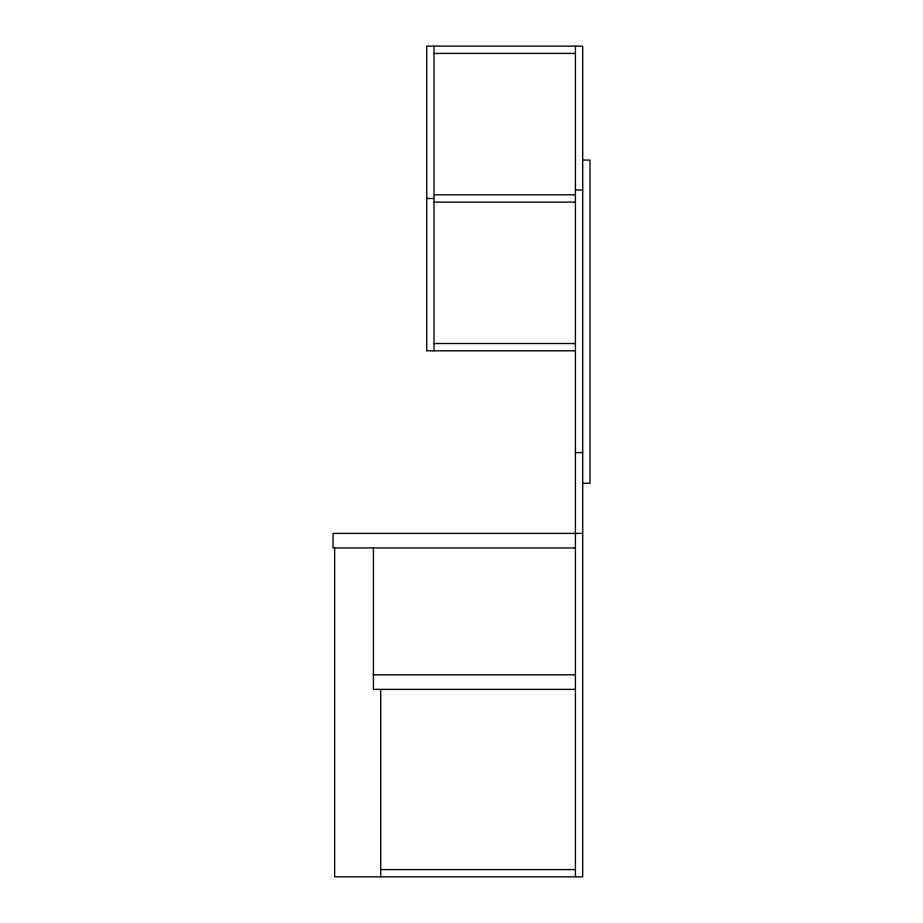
<?xml version="1.0" encoding="UTF-8"?>
<svg xmlns="http://www.w3.org/2000/svg" width="923" height="923" viewBox="0 0 923 923"><rect width="100%" height="100%" fill="white"/><g stroke="black" fill="none" stroke-linecap="round" stroke-linejoin="round"><path stroke-width="1.38" d="M434.029 53.419L575.433 53.419M582.713 160.06L589.982 160.06L589.982 483.294L582.713 483.294M575.433 189.988L582.713 189.988M434.029 194.834L575.433 194.834M426.749 198.468L434.029 198.468M434.029 202.114L575.433 202.114M434.029 343.518L575.433 343.518M575.433 350.798L426.749 350.798L426.749 46.15L582.713 46.15L582.713 876.85L334.634 876.85L334.634 547.962M575.433 452.616L582.713 452.616M582.713 533.413L333.018 533.413L333.018 547.962L575.433 547.962M373.423 674.828L575.433 674.828M575.433 689.377L373.423 689.377L373.423 547.962M380.691 869.581L575.433 869.581M575.433 46.15L575.433 876.85M434.029 46.15L434.029 350.798M380.691 689.377L380.691 876.85"/></g></svg>
